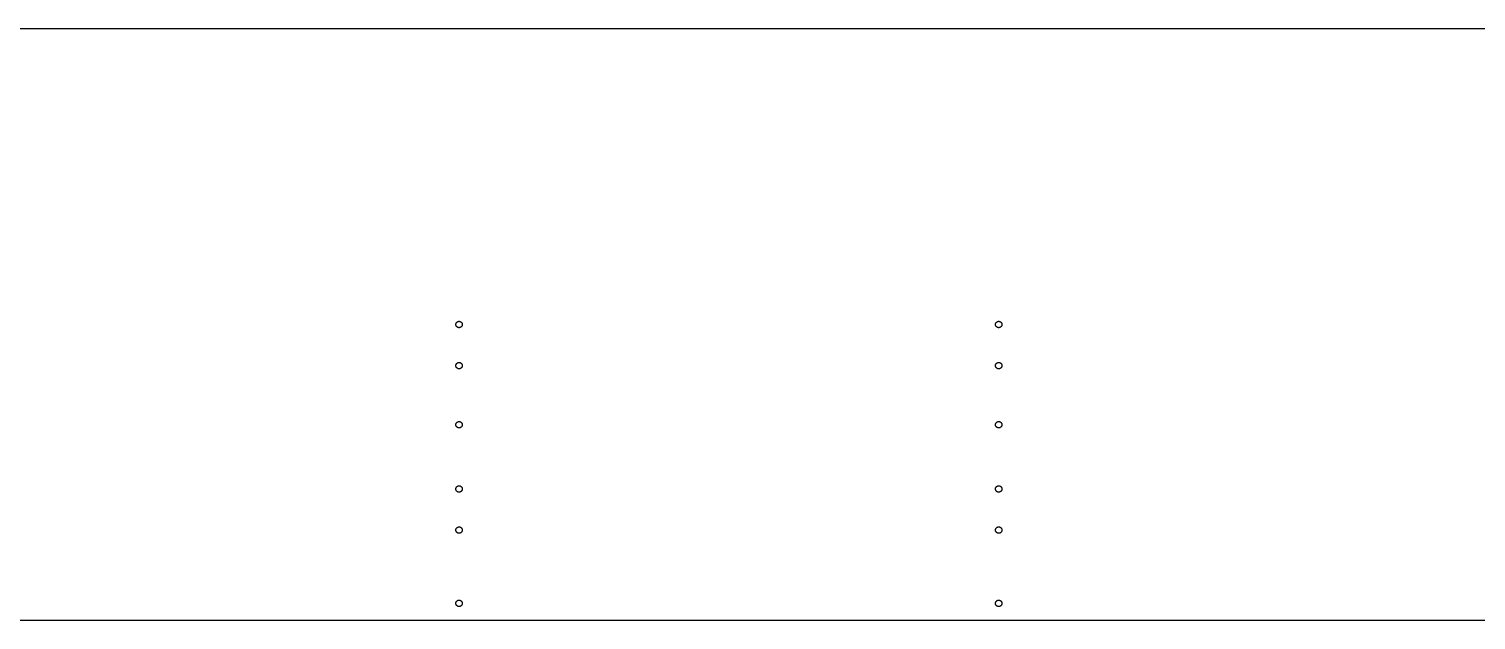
# Model space of a CAD drawing. Header units: metres. Extents: x 0 to 2300, y 0 to 230.
# Drawn here: x 563 to 1126, y 0 to 230 of the extents above; entities that cross this region are included whole.
import ezdxf

# ---------------------------------------------------------------- set-up
doc = ezdxf.new("R2010")
doc.units = ezdxf.units.M

msp = doc.modelspace()

# ---------------------------------------------------------------- linework, layer by layer
for p, q in [((2300, 230), (0, 230)), ((729.25, 115), (729.252, 115.078)), ((729.252, 114.922), (729.25, 115)), ((729.252, 115.078), (729.26, 115.157)), ((729.26, 114.843), (729.252, 114.922)), ((729.26, 115.157), (729.272, 115.234)), ((729.272, 114.766), (729.26, 114.843)), ((729.272, 115.234), (729.289, 115.311)), ((729.289, 114.689), (729.272, 114.766)), ((729.289, 115.311), (729.311, 115.386)), ((729.311, 114.614), (729.289, 114.689)), ((729.311, 115.386), (729.338, 115.46)), ((729.338, 114.54), (729.311, 114.614)), ((729.338, 115.46), (729.369, 115.532)), ((729.369, 114.468), (729.338, 114.54)), ((729.369, 115.532), (729.405, 115.602)), ((729.405, 114.398), (729.369, 114.468)), ((729.405, 115.602), (729.445, 115.67)), ((729.445, 114.33), (729.405, 114.398)), ((729.445, 115.67), (729.489, 115.735)), ((729.489, 114.265), (729.445, 114.33)), ((729.489, 115.735), (729.537, 115.797)), ((729.537, 114.203), (729.489, 114.265)), ((729.537, 115.797), (729.589, 115.856)), ((729.589, 114.144), (729.537, 114.203)), ((729.589, 115.856), (729.644, 115.911)), ((729.644, 114.089), (729.589, 114.144)), ((729.644, 115.911), (729.703, 115.963)), ((729.703, 114.037), (729.644, 114.089)), ((729.703, 115.963), (729.765, 116.011)), ((729.765, 113.989), (729.703, 114.037)), ((729.765, 116.011), (729.83, 116.055)), ((729.83, 113.945), (729.765, 113.989)), ((729.83, 116.055), (729.898, 116.095)), ((729.898, 113.905), (729.83, 113.945)), ((729.898, 116.095), (729.968, 116.131)), ((729.968, 113.869), (729.898, 113.905)), ((729.968, 116.131), (730.04, 116.162)), ((730.04, 113.838), (729.968, 113.869)), ((730.04, 116.162), (730.114, 116.189)), ((730.114, 113.811), (730.04, 113.838)), ((730.114, 116.189), (730.189, 116.211)), ((730.189, 113.789), (730.114, 113.811)), ((730.189, 116.211), (730.266, 116.228)), ((730.266, 113.772), (730.189, 113.789)), ((730.266, 116.228), (730.343, 116.24)), ((730.343, 113.76), (730.266, 113.772)), ((730.343, 116.24), (730.422, 116.248)), ((730.422, 113.752), (730.343, 113.76)), ((730.422, 116.248), (730.5, 116.25)), ((730.5, 113.75), (730.422, 113.752)), ((730.5, 116.25), (730.578, 116.248)), ((730.578, 113.752), (730.5, 113.75)), ((730.578, 116.248), (730.657, 116.24)), ((730.657, 113.76), (730.578, 113.752)), ((730.657, 116.24), (730.734, 116.228)), ((730.734, 113.772), (730.657, 113.76)), ((730.734, 116.228), (730.811, 116.211)), ((730.811, 113.789), (730.734, 113.772)), ((730.811, 116.211), (730.886, 116.189)), ((730.886, 113.811), (730.811, 113.789)), ((730.886, 116.189), (730.96, 116.162)), ((730.96, 113.838), (730.886, 113.811)), ((730.96, 116.162), (731.032, 116.131)), ((731.032, 113.869), (730.96, 113.838)), ((731.032, 116.131), (731.102, 116.095)), ((731.102, 113.905), (731.032, 113.869)), ((731.102, 116.095), (731.17, 116.055)), ((731.17, 113.945), (731.102, 113.905)), ((731.17, 116.055), (731.235, 116.011)), ((731.235, 113.989), (731.17, 113.945)), ((731.235, 116.011), (731.297, 115.963)), ((731.297, 114.037), (731.235, 113.989)), ((731.297, 115.963), (731.356, 115.911)), ((731.356, 114.089), (731.297, 114.037)), ((731.356, 115.911), (731.411, 115.856)), ((731.411, 114.144), (731.356, 114.089)), ((731.411, 115.856), (731.463, 115.797)), ((731.463, 114.203), (731.411, 114.144)), ((731.463, 115.797), (731.511, 115.735)), ((731.511, 114.265), (731.463, 114.203)), ((731.511, 115.735), (731.555, 115.67)), ((731.555, 114.33), (731.511, 114.265)), ((731.555, 115.67), (731.595, 115.602)), ((731.595, 114.398), (731.555, 114.33)), ((731.595, 115.602), (731.631, 115.532)), ((731.631, 114.468), (731.595, 114.398)), ((731.631, 115.532), (731.662, 115.46)), ((731.662, 114.54), (731.631, 114.468)), ((731.662, 115.46), (731.689, 115.386)), ((731.689, 114.614), (731.662, 114.54)), ((731.689, 115.386), (731.711, 115.311)), ((731.711, 114.689), (731.689, 114.614)), ((731.711, 115.311), (731.728, 115.234)), ((731.728, 114.766), (731.711, 114.689)), ((731.728, 115.234), (731.74, 115.157)), ((731.74, 114.843), (731.728, 114.766)), ((731.74, 115.157), (731.748, 115.078)), ((731.748, 114.922), (731.74, 114.843)), ((731.748, 115.078), (731.75, 115)), ((731.75, 115), (731.748, 114.922)), ((939.25, 115), (939.252, 115.078)), ((939.252, 114.922), (939.25, 115)), ((939.252, 115.078), (939.26, 115.157)), ((939.26, 114.843), (939.252, 114.922)), ((939.26, 115.157), (939.272, 115.234)), ((939.272, 114.766), (939.26, 114.843)), ((939.272, 115.234), (939.289, 115.311)), ((939.289, 114.689), (939.272, 114.766)), ((939.289, 115.311), (939.311, 115.386)), ((939.311, 114.614), (939.289, 114.689)), ((939.311, 115.386), (939.338, 115.46)), ((939.338, 114.54), (939.311, 114.614)), ((939.338, 115.46), (939.369, 115.532)), ((939.369, 114.468), (939.338, 114.54)), ((939.369, 115.532), (939.405, 115.602)), ((939.405, 114.398), (939.369, 114.468)), ((939.405, 115.602), (939.445, 115.67)), ((939.445, 114.33), (939.405, 114.398)), ((939.445, 115.67), (939.489, 115.735)), ((939.489, 114.265), (939.445, 114.33)), ((939.489, 115.735), (939.537, 115.797)), ((939.537, 114.203), (939.489, 114.265)), ((939.537, 115.797), (939.589, 115.856)), ((939.589, 114.144), (939.537, 114.203)), ((939.589, 115.856), (939.644, 115.911)), ((939.644, 114.089), (939.589, 114.144)), ((939.644, 115.911), (939.703, 115.963)), ((939.703, 114.037), (939.644, 114.089)), ((939.703, 115.963), (939.765, 116.011)), ((939.765, 113.989), (939.703, 114.037)), ((939.765, 116.011), (939.83, 116.055)), ((939.83, 113.945), (939.765, 113.989)), ((939.83, 116.055), (939.898, 116.095)), ((939.898, 113.905), (939.83, 113.945)), ((939.898, 116.095), (939.968, 116.131)), ((939.968, 113.869), (939.898, 113.905)), ((939.968, 116.131), (940.04, 116.162)), ((940.04, 113.838), (939.968, 113.869)), ((940.04, 116.162), (940.114, 116.189)), ((940.114, 113.811), (940.04, 113.838)), ((940.114, 116.189), (940.189, 116.211)), ((940.189, 113.789), (940.114, 113.811)), ((940.189, 116.211), (940.266, 116.228)), ((940.266, 113.772), (940.189, 113.789)), ((940.266, 116.228), (940.343, 116.24)), ((940.343, 113.76), (940.266, 113.772)), ((940.343, 116.24), (940.422, 116.248)), ((940.422, 113.752), (940.343, 113.76)), ((940.422, 116.248), (940.5, 116.25)), ((940.5, 113.75), (940.422, 113.752)), ((940.5, 116.25), (940.578, 116.248)), ((940.578, 113.752), (940.5, 113.75)), ((940.578, 116.248), (940.657, 116.24)), ((940.657, 113.76), (940.578, 113.752)), ((940.657, 116.24), (940.734, 116.228)), ((940.734, 113.772), (940.657, 113.76)), ((940.734, 116.228), (940.811, 116.211)), ((940.811, 113.789), (940.734, 113.772)), ((940.811, 116.211), (940.886, 116.189)), ((940.886, 113.811), (940.811, 113.789)), ((940.886, 116.189), (940.96, 116.162)), ((940.96, 113.838), (940.886, 113.811)), ((940.96, 116.162), (941.032, 116.131)), ((941.032, 113.869), (940.96, 113.838)), ((941.032, 116.131), (941.102, 116.095)), ((941.102, 113.905), (941.032, 113.869)), ((941.102, 116.095), (941.17, 116.055)), ((941.17, 113.945), (941.102, 113.905)), ((941.17, 116.055), (941.235, 116.011)), ((941.235, 113.989), (941.17, 113.945)), ((941.235, 116.011), (941.297, 115.963)), ((941.297, 114.037), (941.235, 113.989)), ((941.297, 115.963), (941.356, 115.911)), ((941.356, 114.089), (941.297, 114.037)), ((941.356, 115.911), (941.411, 115.856)), ((941.411, 114.144), (941.356, 114.089)), ((941.411, 115.856), (941.463, 115.797)), ((941.463, 114.203), (941.411, 114.144)), ((941.463, 115.797), (941.511, 115.735)), ((941.511, 114.265), (941.463, 114.203)), ((941.511, 115.735), (941.555, 115.67)), ((941.555, 114.33), (941.511, 114.265)), ((941.555, 115.67), (941.595, 115.602)), ((941.595, 114.398), (941.555, 114.33)), ((941.595, 115.602), (941.631, 115.532)), ((941.631, 114.468), (941.595, 114.398)), ((941.631, 115.532), (941.662, 115.46)), ((941.662, 114.54), (941.631, 114.468)), ((941.662, 115.46), (941.689, 115.386)), ((941.689, 114.614), (941.662, 114.54)), ((941.689, 115.386), (941.711, 115.311)), ((941.711, 114.689), (941.689, 114.614)), ((941.711, 115.311), (941.728, 115.234)), ((941.728, 114.766), (941.711, 114.689)), ((941.728, 115.234), (941.74, 115.157)), ((941.74, 114.843), (941.728, 114.766)), ((941.74, 115.157), (941.748, 115.078)), ((941.748, 114.922), (941.74, 114.843)), ((941.748, 115.078), (941.75, 115)), ((941.75, 115), (941.748, 114.922)), ((729.25, 99), (729.252, 99.0785)), ((729.252, 98.9215), (729.25, 99)), ((729.252, 99.0785), (729.26, 99.1567)), ((729.26, 98.8433), (729.252, 98.9215)), ((729.26, 99.1567), (729.272, 99.2342)), ((729.272, 98.7658), (729.26, 98.8433)), ((729.272, 99.2342), (729.289, 99.3109)), ((729.289, 98.6891), (729.272, 98.7658)), ((729.289, 99.3109), (729.311, 99.3863)), ((729.311, 98.6137), (729.289, 98.6891)), ((729.311, 99.3863), (729.338, 99.4602)), ((729.338, 98.5398), (729.311, 98.6137)), ((729.338, 99.4602), (729.369, 99.5322)), ((729.369, 98.4678), (729.338, 98.5398)), ((729.369, 99.5322), (729.405, 99.6022)), ((729.405, 98.3978), (729.369, 98.4678)), ((729.405, 99.6022), (729.445, 99.6698)), ((729.445, 98.3302), (729.405, 98.3978)), ((729.445, 99.6698), (729.489, 99.7347)), ((729.489, 98.2653), (729.445, 98.3302)), ((729.489, 99.7347), (729.537, 99.7968)), ((729.537, 98.2032), (729.489, 98.2653)), ((729.537, 99.7968), (729.589, 99.8557)), ((729.589, 98.1443), (729.537, 98.2032)), ((729.589, 99.8557), (729.644, 99.9112)), ((729.644, 98.0888), (729.589, 98.1443)), ((729.644, 99.9112), (729.703, 99.9631)), ((729.703, 98.0369), (729.644, 98.0888)), ((729.703, 99.9631), (729.765, 100.011)), ((729.765, 97.9887), (729.703, 98.0369)), ((729.765, 100.011), (729.83, 100.055)), ((729.83, 97.9446), (729.765, 97.9887)), ((729.83, 100.055), (729.898, 100.095)), ((729.898, 97.9046), (729.83, 97.9446)), ((729.898, 100.095), (729.968, 100.131)), ((729.968, 97.869), (729.898, 97.9046)), ((729.968, 100.131), (730.04, 100.162)), ((730.04, 97.8378), (729.968, 97.869)), ((730.04, 100.162), (730.114, 100.189)), ((730.114, 97.8112), (730.04, 97.8378)), ((730.114, 100.189), (730.189, 100.211)), ((730.189, 97.7893), (730.114, 97.8112)), ((730.189, 100.211), (730.266, 100.228)), ((730.266, 97.7721), (730.189, 97.7893)), ((730.266, 100.228), (730.343, 100.24)), ((730.343, 97.7599), (730.266, 97.7721)), ((730.343, 100.24), (730.422, 100.248)), ((730.422, 97.7525), (730.343, 97.7599)), ((730.422, 100.248), (730.5, 100.25)), ((730.5, 97.75), (730.422, 97.7525)), ((730.5, 100.25), (730.578, 100.248)), ((730.578, 97.7525), (730.5, 97.75)), ((730.578, 100.248), (730.657, 100.24)), ((730.657, 97.7599), (730.578, 97.7525)), ((730.657, 100.24), (730.734, 100.228)), ((730.734, 97.7721), (730.657, 97.7599)), ((730.734, 100.228), (730.811, 100.211)), ((730.811, 97.7893), (730.734, 97.7721)), ((730.811, 100.211), (730.886, 100.189)), ((730.886, 97.8112), (730.811, 97.7893)), ((730.886, 100.189), (730.96, 100.162)), ((730.96, 97.8378), (730.886, 97.8112)), ((730.96, 100.162), (731.032, 100.131)), ((731.032, 97.869), (730.96, 97.8378)), ((731.032, 100.131), (731.102, 100.095)), ((731.102, 97.9046), (731.032, 97.869)), ((731.102, 100.095), (731.17, 100.055)), ((731.17, 97.9446), (731.102, 97.9046)), ((731.17, 100.055), (731.235, 100.011)), ((731.235, 97.9887), (731.17, 97.9446)), ((731.235, 100.011), (731.297, 99.9631)), ((731.297, 98.0369), (731.235, 97.9887)), ((731.297, 99.9631), (731.356, 99.9112)), ((731.356, 98.0888), (731.297, 98.0369)), ((731.356, 99.9112), (731.411, 99.8557)), ((731.411, 98.1443), (731.356, 98.0888)), ((731.411, 99.8557), (731.463, 99.7968)), ((731.463, 98.2032), (731.411, 98.1443)), ((731.463, 99.7968), (731.511, 99.7347)), ((731.511, 98.2653), (731.463, 98.2032)), ((731.511, 99.7347), (731.555, 99.6698)), ((731.555, 98.3302), (731.511, 98.2653)), ((731.555, 99.6698), (731.595, 99.6022)), ((731.595, 98.3978), (731.555, 98.3302)), ((731.595, 99.6022), (731.631, 99.5322)), ((731.631, 98.4678), (731.595, 98.3978)), ((731.631, 99.5322), (731.662, 99.4602)), ((731.662, 98.5398), (731.631, 98.4678)), ((731.662, 99.4602), (731.689, 99.3863)), ((731.689, 98.6137), (731.662, 98.5398)), ((731.689, 99.3863), (731.711, 99.3109)), ((731.711, 98.6891), (731.689, 98.6137)), ((731.711, 99.3109), (731.728, 99.2342)), ((731.728, 98.7658), (731.711, 98.6891)), ((731.728, 99.2342), (731.74, 99.1567)), ((731.74, 98.8433), (731.728, 98.7658)), ((731.74, 99.1567), (731.748, 99.0785)), ((731.748, 98.9215), (731.74, 98.8433)), ((731.748, 99.0785), (731.75, 99)), ((731.75, 99), (731.748, 98.9215)), ((939.25, 99), (939.252, 99.0785)), ((939.252, 98.9215), (939.25, 99)), ((939.252, 99.0785), (939.26, 99.1567)), ((939.26, 98.8433), (939.252, 98.9215)), ((939.26, 99.1567), (939.272, 99.2342)), ((939.272, 98.7658), (939.26, 98.8433)), ((939.272, 99.2342), (939.289, 99.3109)), ((939.289, 98.6891), (939.272, 98.7658)), ((939.289, 99.3109), (939.311, 99.3863)), ((939.311, 98.6137), (939.289, 98.6891)), ((939.311, 99.3863), (939.338, 99.4602)), ((939.338, 98.5398), (939.311, 98.6137)), ((939.338, 99.4602), (939.369, 99.5322)), ((939.369, 98.4678), (939.338, 98.5398)), ((939.369, 99.5322), (939.405, 99.6022)), ((939.405, 98.3978), (939.369, 98.4678)), ((939.405, 99.6022), (939.445, 99.6698)), ((939.445, 98.3302), (939.405, 98.3978)), ((939.445, 99.6698), (939.489, 99.7347)), ((939.489, 98.2653), (939.445, 98.3302)), ((939.489, 99.7347), (939.537, 99.7968)), ((939.537, 98.2032), (939.489, 98.2653)), ((939.537, 99.7968), (939.589, 99.8557)), ((939.589, 98.1443), (939.537, 98.2032)), ((939.589, 99.8557), (939.644, 99.9112)), ((939.644, 98.0888), (939.589, 98.1443)), ((939.644, 99.9112), (939.703, 99.9631)), ((939.703, 98.0369), (939.644, 98.0888)), ((939.703, 99.9631), (939.765, 100.011)), ((939.765, 97.9887), (939.703, 98.0369)), ((939.765, 100.011), (939.83, 100.055)), ((939.83, 97.9446), (939.765, 97.9887)), ((939.83, 100.055), (939.898, 100.095)), ((939.898, 97.9046), (939.83, 97.9446)), ((939.898, 100.095), (939.968, 100.131)), ((939.968, 97.869), (939.898, 97.9046)), ((939.968, 100.131), (940.04, 100.162)), ((940.04, 97.8378), (939.968, 97.869)), ((940.04, 100.162), (940.114, 100.189)), ((940.114, 97.8112), (940.04, 97.8378)), ((940.114, 100.189), (940.189, 100.211)), ((940.189, 97.7893), (940.114, 97.8112)), ((940.189, 100.211), (940.266, 100.228)), ((940.266, 97.7721), (940.189, 97.7893)), ((940.266, 100.228), (940.343, 100.24)), ((940.343, 97.7599), (940.266, 97.7721)), ((940.343, 100.24), (940.422, 100.248)), ((940.422, 97.7525), (940.343, 97.7599)), ((940.422, 100.248), (940.5, 100.25)), ((940.5, 97.75), (940.422, 97.7525)), ((940.5, 100.25), (940.578, 100.248)), ((940.578, 97.7525), (940.5, 97.75)), ((940.578, 100.248), (940.657, 100.24)), ((940.657, 97.7599), (940.578, 97.7525)), ((940.657, 100.24), (940.734, 100.228)), ((940.734, 97.7721), (940.657, 97.7599)), ((940.734, 100.228), (940.811, 100.211)), ((940.811, 97.7893), (940.734, 97.7721)), ((940.811, 100.211), (940.886, 100.189)), ((940.886, 97.8112), (940.811, 97.7893)), ((940.886, 100.189), (940.96, 100.162)), ((940.96, 97.8378), (940.886, 97.8112)), ((940.96, 100.162), (941.032, 100.131)), ((941.032, 97.869), (940.96, 97.8378)), ((941.032, 100.131), (941.102, 100.095)), ((941.102, 97.9046), (941.032, 97.869)), ((941.102, 100.095), (941.17, 100.055)), ((941.17, 97.9446), (941.102, 97.9046)), ((941.17, 100.055), (941.235, 100.011)), ((941.235, 97.9887), (941.17, 97.9446)), ((941.235, 100.011), (941.297, 99.9631)), ((941.297, 98.0369), (941.235, 97.9887)), ((941.297, 99.9631), (941.356, 99.9112)), ((941.356, 98.0888), (941.297, 98.0369)), ((941.356, 99.9112), (941.411, 99.8557)), ((941.411, 98.1443), (941.356, 98.0888)), ((941.411, 99.8557), (941.463, 99.7968)), ((941.463, 98.2032), (941.411, 98.1443)), ((941.463, 99.7968), (941.511, 99.7347)), ((941.511, 98.2653), (941.463, 98.2032)), ((941.511, 99.7347), (941.555, 99.6698)), ((941.555, 98.3302), (941.511, 98.2653)), ((941.555, 99.6698), (941.595, 99.6022)), ((941.595, 98.3978), (941.555, 98.3302)), ((941.595, 99.6022), (941.631, 99.5322)), ((941.631, 98.4678), (941.595, 98.3978)), ((941.631, 99.5322), (941.662, 99.4602)), ((941.662, 98.5398), (941.631, 98.4678)), ((941.662, 99.4602), (941.689, 99.3863)), ((941.689, 98.6137), (941.662, 98.5398)), ((941.689, 99.3863), (941.711, 99.3109)), ((941.711, 98.6891), (941.689, 98.6137)), ((941.711, 99.3109), (941.728, 99.2342)), ((941.728, 98.7658), (941.711, 98.6891)), ((941.728, 99.2342), (941.74, 99.1567)), ((941.74, 98.8433), (941.728, 98.7658)), ((941.74, 99.1567), (941.748, 99.0785)), ((941.748, 98.9215), (941.74, 98.8433)), ((941.748, 99.0785), (941.75, 99)), ((941.75, 99), (941.748, 98.9215)), ((729.25, 76), (729.252, 76.0785)), ((729.252, 75.9215), (729.25, 76)), ((729.252, 76.0785), (729.26, 76.1567)), ((729.26, 75.8433), (729.252, 75.9215)), ((729.26, 76.1567), (729.272, 76.2342)), ((729.272, 75.7658), (729.26, 75.8433)), ((729.272, 76.2342), (729.289, 76.3109)), ((729.289, 75.6891), (729.272, 75.7658)), ((729.289, 76.3109), (729.311, 76.3863)), ((729.311, 75.6137), (729.289, 75.6891)), ((729.311, 76.3863), (729.338, 76.4602)), ((729.338, 75.5398), (729.311, 75.6137)), ((729.338, 76.4602), (729.369, 76.5322)), ((729.369, 75.4678), (729.338, 75.5398)), ((729.369, 76.5322), (729.405, 76.6022)), ((729.405, 75.3978), (729.369, 75.4678)), ((729.405, 76.6022), (729.445, 76.6698)), ((729.445, 75.3302), (729.405, 75.3978)), ((729.445, 76.6698), (729.489, 76.7347)), ((729.489, 75.2653), (729.445, 75.3302)), ((729.489, 76.7347), (729.537, 76.7968)), ((729.537, 75.2032), (729.489, 75.2653)), ((729.537, 76.7968), (729.589, 76.8557)), ((729.589, 75.1443), (729.537, 75.2032)), ((729.589, 76.8557), (729.644, 76.9112)), ((729.644, 75.0888), (729.589, 75.1443)), ((729.644, 76.9112), (729.703, 76.9631)), ((729.703, 75.0369), (729.644, 75.0888)), ((729.703, 76.9631), (729.765, 77.0113)), ((729.765, 74.9887), (729.703, 75.0369)), ((729.765, 77.0113), (729.83, 77.0554)), ((729.83, 74.9446), (729.765, 74.9887)), ((729.83, 77.0554), (729.898, 77.0954)), ((729.898, 74.9046), (729.83, 74.9446)), ((729.898, 77.0954), (729.968, 77.131)), ((729.968, 74.869), (729.898, 74.9046)), ((729.968, 77.131), (730.04, 77.1622)), ((730.04, 74.8378), (729.968, 74.869)), ((730.04, 77.1622), (730.114, 77.1888)), ((730.114, 74.8112), (730.04, 74.8378)), ((730.114, 77.1888), (730.189, 77.2107)), ((730.189, 74.7893), (730.114, 74.8112)), ((730.189, 77.2107), (730.266, 77.2279)), ((730.266, 74.7721), (730.189, 74.7893)), ((730.266, 77.2279), (730.343, 77.2401)), ((730.343, 74.7599), (730.266, 74.7721)), ((730.343, 77.2401), (730.422, 77.2475)), ((730.422, 74.7525), (730.343, 74.7599)), ((730.422, 77.2475), (730.5, 77.25)), ((730.5, 74.75), (730.422, 74.7525)), ((730.5, 77.25), (730.578, 77.2475)), ((730.578, 74.7525), (730.5, 74.75)), ((730.578, 77.2475), (730.657, 77.2401)), ((730.657, 74.7599), (730.578, 74.7525)), ((730.657, 77.2401), (730.734, 77.2279)), ((730.734, 74.7721), (730.657, 74.7599)), ((730.734, 77.2279), (730.811, 77.2107)), ((730.811, 74.7893), (730.734, 74.7721)), ((730.811, 77.2107), (730.886, 77.1888)), ((730.886, 74.8112), (730.811, 74.7893)), ((730.886, 77.1888), (730.96, 77.1622)), ((730.96, 74.8378), (730.886, 74.8112)), ((730.96, 77.1622), (731.032, 77.131)), ((731.032, 74.869), (730.96, 74.8378)), ((731.032, 77.131), (731.102, 77.0954)), ((731.102, 74.9046), (731.032, 74.869)), ((731.102, 77.0954), (731.17, 77.0554)), ((731.17, 74.9446), (731.102, 74.9046)), ((731.17, 77.0554), (731.235, 77.0113)), ((731.235, 74.9887), (731.17, 74.9446)), ((731.235, 77.0113), (731.297, 76.9631)), ((731.297, 75.0369), (731.235, 74.9887)), ((731.297, 76.9631), (731.356, 76.9112)), ((731.356, 75.0888), (731.297, 75.0369)), ((731.356, 76.9112), (731.411, 76.8557)), ((731.411, 75.1443), (731.356, 75.0888)), ((731.411, 76.8557), (731.463, 76.7968)), ((731.463, 75.2032), (731.411, 75.1443)), ((731.463, 76.7968), (731.511, 76.7347)), ((731.511, 75.2653), (731.463, 75.2032)), ((731.511, 76.7347), (731.555, 76.6698)), ((731.555, 75.3302), (731.511, 75.2653)), ((731.555, 76.6698), (731.595, 76.6022)), ((731.595, 75.3978), (731.555, 75.3302)), ((731.595, 76.6022), (731.631, 76.5322)), ((731.631, 75.4678), (731.595, 75.3978)), ((731.631, 76.5322), (731.662, 76.4602)), ((731.662, 75.5398), (731.631, 75.4678)), ((731.662, 76.4602), (731.689, 76.3863)), ((731.689, 75.6137), (731.662, 75.5398)), ((731.689, 76.3863), (731.711, 76.3109)), ((731.711, 75.6891), (731.689, 75.6137)), ((731.711, 76.3109), (731.728, 76.2342)), ((731.728, 75.7658), (731.711, 75.6891)), ((731.728, 76.2342), (731.74, 76.1567)), ((731.74, 75.8433), (731.728, 75.7658)), ((731.74, 76.1567), (731.748, 76.0785)), ((731.748, 75.9215), (731.74, 75.8433)), ((731.748, 76.0785), (731.75, 76)), ((731.75, 76), (731.748, 75.9215)), ((939.25, 76), (939.252, 76.0785)), ((939.252, 75.9215), (939.25, 76)), ((939.252, 76.0785), (939.26, 76.1567)), ((939.26, 75.8433), (939.252, 75.9215)), ((939.26, 76.1567), (939.272, 76.2342)), ((939.272, 75.7658), (939.26, 75.8433)), ((939.272, 76.2342), (939.289, 76.3109)), ((939.289, 75.6891), (939.272, 75.7658)), ((939.289, 76.3109), (939.311, 76.3863)), ((939.311, 75.6137), (939.289, 75.6891)), ((939.311, 76.3863), (939.338, 76.4602)), ((939.338, 75.5398), (939.311, 75.6137)), ((939.338, 76.4602), (939.369, 76.5322)), ((939.369, 75.4678), (939.338, 75.5398)), ((939.369, 76.5322), (939.405, 76.6022)), ((939.405, 75.3978), (939.369, 75.4678)), ((939.405, 76.6022), (939.445, 76.6698)), ((939.445, 75.3302), (939.405, 75.3978)), ((939.445, 76.6698), (939.489, 76.7347)), ((939.489, 75.2653), (939.445, 75.3302)), ((939.489, 76.7347), (939.537, 76.7968)), ((939.537, 75.2032), (939.489, 75.2653)), ((939.537, 76.7968), (939.589, 76.8557)), ((939.589, 75.1443), (939.537, 75.2032)), ((939.589, 76.8557), (939.644, 76.9112)), ((939.644, 75.0888), (939.589, 75.1443)), ((939.644, 76.9112), (939.703, 76.9631)), ((939.703, 75.0369), (939.644, 75.0888)), ((939.703, 76.9631), (939.765, 77.0113)), ((939.765, 74.9887), (939.703, 75.0369)), ((939.765, 77.0113), (939.83, 77.0554)), ((939.83, 74.9446), (939.765, 74.9887)), ((939.83, 77.0554), (939.898, 77.0954)), ((939.898, 74.9046), (939.83, 74.9446)), ((939.898, 77.0954), (939.968, 77.131)), ((939.968, 74.869), (939.898, 74.9046)), ((939.968, 77.131), (940.04, 77.1622)), ((940.04, 74.8378), (939.968, 74.869)), ((940.04, 77.1622), (940.114, 77.1888)), ((940.114, 74.8112), (940.04, 74.8378)), ((940.114, 77.1888), (940.189, 77.2107)), ((940.189, 74.7893), (940.114, 74.8112)), ((940.189, 77.2107), (940.266, 77.2279)), ((940.266, 74.7721), (940.189, 74.7893)), ((940.266, 77.2279), (940.343, 77.2401)), ((940.343, 74.7599), (940.266, 74.7721)), ((940.343, 77.2401), (940.422, 77.2475)), ((940.422, 74.7525), (940.343, 74.7599)), ((940.422, 77.2475), (940.5, 77.25)), ((940.5, 74.75), (940.422, 74.7525)), ((940.5, 77.25), (940.578, 77.2475)), ((940.578, 74.7525), (940.5, 74.75)), ((940.578, 77.2475), (940.657, 77.2401)), ((940.657, 74.7599), (940.578, 74.7525)), ((940.657, 77.2401), (940.734, 77.2279)), ((940.734, 74.7721), (940.657, 74.7599)), ((940.734, 77.2279), (940.811, 77.2107)), ((940.811, 74.7893), (940.734, 74.7721)), ((940.811, 77.2107), (940.886, 77.1888)), ((940.886, 74.8112), (940.811, 74.7893)), ((940.886, 77.1888), (940.96, 77.1622)), ((940.96, 74.8378), (940.886, 74.8112)), ((940.96, 77.1622), (941.032, 77.131)), ((941.032, 74.869), (940.96, 74.8378)), ((941.032, 77.131), (941.102, 77.0954)), ((941.102, 74.9046), (941.032, 74.869)), ((941.102, 77.0954), (941.17, 77.0554)), ((941.17, 74.9446), (941.102, 74.9046)), ((941.17, 77.0554), (941.235, 77.0113)), ((941.235, 74.9887), (941.17, 74.9446)), ((941.235, 77.0113), (941.297, 76.9631)), ((941.297, 75.0369), (941.235, 74.9887)), ((941.297, 76.9631), (941.356, 76.9112)), ((941.356, 75.0888), (941.297, 75.0369)), ((941.356, 76.9112), (941.411, 76.8557)), ((941.411, 75.1443), (941.356, 75.0888)), ((941.411, 76.8557), (941.463, 76.7968)), ((941.463, 75.2032), (941.411, 75.1443)), ((941.463, 76.7968), (941.511, 76.7347)), ((941.511, 75.2653), (941.463, 75.2032)), ((941.511, 76.7347), (941.555, 76.6698)), ((941.555, 75.3302), (941.511, 75.2653)), ((941.555, 76.6698), (941.595, 76.6022)), ((941.595, 75.3978), (941.555, 75.3302)), ((941.595, 76.6022), (941.631, 76.5322)), ((941.631, 75.4678), (941.595, 75.3978)), ((941.631, 76.5322), (941.662, 76.4602)), ((941.662, 75.5398), (941.631, 75.4678)), ((941.662, 76.4602), (941.689, 76.3863)), ((941.689, 75.6137), (941.662, 75.5398)), ((941.689, 76.3863), (941.711, 76.3109)), ((941.711, 75.6891), (941.689, 75.6137)), ((941.711, 76.3109), (941.728, 76.2342)), ((941.728, 75.7658), (941.711, 75.6891)), ((941.728, 76.2342), (941.74, 76.1567)), ((941.74, 75.8433), (941.728, 75.7658)), ((941.74, 76.1567), (941.748, 76.0785)), ((941.748, 75.9215), (941.74, 75.8433)), ((941.748, 76.0785), (941.75, 76)), ((941.75, 76), (941.748, 75.9215)), ((729.25, 51), (729.252, 51.0785)), ((729.252, 50.9215), (729.25, 51)), ((729.252, 51.0785), (729.26, 51.1567)), ((729.26, 50.8433), (729.252, 50.9215)), ((729.26, 51.1567), (729.272, 51.2342)), ((729.272, 50.7658), (729.26, 50.8433)), ((729.272, 51.2342), (729.289, 51.3109)), ((729.289, 50.6891), (729.272, 50.7658)), ((729.289, 51.3109), (729.311, 51.3863)), ((729.311, 50.6137), (729.289, 50.6891)), ((729.311, 51.3863), (729.338, 51.4602)), ((729.338, 51.4602), (729.369, 51.5322)), ((729.369, 51.5322), (729.405, 51.6022)), ((729.405, 51.6022), (729.445, 51.6698)), ((729.445, 51.6698), (729.489, 51.7347)), ((729.489, 51.7347), (729.537, 51.7968)), ((729.537, 51.7968), (729.589, 51.8557)), ((729.589, 51.8557), (729.644, 51.9112)), ((729.644, 51.9112), (729.703, 51.9631)), ((729.703, 51.9631), (729.765, 52.0113)), ((729.765, 52.0113), (729.83, 52.0554)), ((729.83, 52.0554), (729.898, 52.0954)), ((729.898, 52.0954), (729.968, 52.131)), ((729.968, 52.131), (730.04, 52.1622)), ((730.04, 52.1622), (730.114, 52.1888)), ((730.114, 52.1888), (730.189, 52.2107)), ((730.189, 52.2107), (730.266, 52.2279)), ((730.266, 52.2279), (730.343, 52.2401)), ((730.343, 52.2401), (730.422, 52.2475)), ((730.422, 52.2475), (730.5, 52.25)), ((730.5, 52.25), (730.578, 52.2475)), ((730.578, 52.2475), (730.657, 52.2401)), ((730.657, 52.2401), (730.734, 52.2279)), ((730.734, 52.2279), (730.811, 52.2107)), ((730.811, 52.2107), (730.886, 52.1888)), ((730.886, 52.1888), (730.96, 52.1622)), ((730.96, 52.1622), (731.032, 52.131)), ((731.032, 52.131), (731.102, 52.0954)), ((731.102, 52.0954), (731.17, 52.0554)), ((731.17, 52.0554), (731.235, 52.0113)), ((731.235, 52.0113), (731.297, 51.9631)), ((731.297, 51.9631), (731.356, 51.9112)), ((731.356, 51.9112), (731.411, 51.8557)), ((731.411, 51.8557), (731.463, 51.7968)), ((731.463, 51.7968), (731.511, 51.7347)), ((731.511, 51.7347), (731.555, 51.6698)), ((731.555, 51.6698), (731.595, 51.6022)), ((731.595, 51.6022), (731.631, 51.5322)), ((731.631, 51.5322), (731.662, 51.4602)), ((731.662, 51.4602), (731.689, 51.3863)), ((731.689, 51.3863), (731.711, 51.3109)), ((731.711, 50.6891), (731.689, 50.6137)), ((731.711, 51.3109), (731.728, 51.2342)), ((731.728, 50.7658), (731.711, 50.6891)), ((731.728, 51.2342), (731.74, 51.1567)), ((731.74, 50.8433), (731.728, 50.7658)), ((731.74, 51.1567), (731.748, 51.0785)), ((731.748, 50.9215), (731.74, 50.8433)), ((731.748, 51.0785), (731.75, 51)), ((731.75, 51), (731.748, 50.9215)), ((939.25, 51), (939.252, 51.0785)), ((939.252, 50.9215), (939.25, 51)), ((939.252, 51.0785), (939.26, 51.1567)), ((939.26, 50.8433), (939.252, 50.9215)), ((939.26, 51.1567), (939.272, 51.2342)), ((939.272, 50.7658), (939.26, 50.8433)), ((939.272, 51.2342), (939.289, 51.3109)), ((939.289, 50.6891), (939.272, 50.7658)), ((939.289, 51.3109), (939.311, 51.3863)), ((939.311, 50.6137), (939.289, 50.6891)), ((939.311, 51.3863), (939.338, 51.4602)), ((939.338, 51.4602), (939.369, 51.5322)), ((939.369, 51.5322), (939.405, 51.6022)), ((939.405, 51.6022), (939.445, 51.6698)), ((939.445, 51.6698), (939.489, 51.7347)), ((939.489, 51.7347), (939.537, 51.7968)), ((939.537, 51.7968), (939.589, 51.8557)), ((939.589, 51.8557), (939.644, 51.9112)), ((939.644, 51.9112), (939.703, 51.9631)), ((939.703, 51.9631), (939.765, 52.0113)), ((939.765, 52.0113), (939.83, 52.0554)), ((939.83, 52.0554), (939.898, 52.0954)), ((939.898, 52.0954), (939.968, 52.131)), ((939.968, 52.131), (940.04, 52.1622)), ((940.04, 52.1622), (940.114, 52.1888)), ((940.114, 52.1888), (940.189, 52.2107)), ((940.189, 52.2107), (940.266, 52.2279)), ((940.266, 52.2279), (940.343, 52.2401)), ((940.343, 52.2401), (940.422, 52.2475)), ((940.422, 52.2475), (940.5, 52.25)), ((940.5, 52.25), (940.578, 52.2475)), ((940.578, 52.2475), (940.657, 52.2401)), ((940.657, 52.2401), (940.734, 52.2279)), ((940.734, 52.2279), (940.811, 52.2107)), ((940.811, 52.2107), (940.886, 52.1888)), ((940.886, 52.1888), (940.96, 52.1622)), ((940.96, 52.1622), (941.032, 52.131)), ((941.032, 52.131), (941.102, 52.0954)), ((941.102, 52.0954), (941.17, 52.0554)), ((941.17, 52.0554), (941.235, 52.0113)), ((941.235, 52.0113), (941.297, 51.9631)), ((941.297, 51.9631), (941.356, 51.9112)), ((941.356, 51.9112), (941.411, 51.8557)), ((941.411, 51.8557), (941.463, 51.7968)), ((941.463, 51.7968), (941.511, 51.7347)), ((941.511, 51.7347), (941.555, 51.6698)), ((941.555, 51.6698), (941.595, 51.6022)), ((941.595, 51.6022), (941.631, 51.5322)), ((941.631, 51.5322), (941.662, 51.4602)), ((941.662, 51.4602), (941.689, 51.3863)), ((941.689, 51.3863), (941.711, 51.3109)), ((941.711, 50.6891), (941.689, 50.6137)), ((941.711, 51.3109), (941.728, 51.2342)), ((941.728, 50.7658), (941.711, 50.6891)), ((941.728, 51.2342), (941.74, 51.1567)), ((941.74, 50.8433), (941.728, 50.7658)), ((941.74, 51.1567), (941.748, 51.0785)), ((941.748, 50.9215), (941.74, 50.8433)), ((941.748, 51.0785), (941.75, 51)), ((941.75, 51), (941.748, 50.9215)), ((729.338, 50.5398), (729.311, 50.6137)), ((729.369, 50.4678), (729.338, 50.5398)), ((729.405, 50.3978), (729.369, 50.4678)), ((729.445, 50.3302), (729.405, 50.3978)), ((729.489, 50.2653), (729.445, 50.3302)), ((729.537, 50.2032), (729.489, 50.2653)), ((729.589, 50.1443), (729.537, 50.2032)), ((729.644, 50.0888), (729.589, 50.1443)), ((729.703, 50.0369), (729.644, 50.0888)), ((729.765, 49.9887), (729.703, 50.0369)), ((729.83, 49.9446), (729.765, 49.9887)), ((729.898, 49.9046), (729.83, 49.9446)), ((729.968, 49.869), (729.898, 49.9046)), ((730.04, 49.8378), (729.968, 49.869)), ((730.114, 49.8112), (730.04, 49.8378)), ((730.189, 49.7893), (730.114, 49.8112)), ((730.266, 49.7721), (730.189, 49.7893)), ((730.343, 49.7599), (730.266, 49.7721)), ((730.422, 49.7525), (730.343, 49.7599)), ((730.5, 49.75), (730.422, 49.7525)), ((730.578, 49.7525), (730.5, 49.75)), ((730.657, 49.7599), (730.578, 49.7525)), ((730.734, 49.7721), (730.657, 49.7599)), ((730.811, 49.7893), (730.734, 49.7721)), ((730.886, 49.8112), (730.811, 49.7893)), ((730.96, 49.8378), (730.886, 49.8112)), ((731.032, 49.869), (730.96, 49.8378)), ((731.102, 49.9046), (731.032, 49.869)), ((731.17, 49.9446), (731.102, 49.9046)), ((731.235, 49.9887), (731.17, 49.9446)), ((731.297, 50.0369), (731.235, 49.9887)), ((731.356, 50.0888), (731.297, 50.0369)), ((731.411, 50.1443), (731.356, 50.0888)), ((731.463, 50.2032), (731.411, 50.1443)), ((731.511, 50.2653), (731.463, 50.2032)), ((731.555, 50.3302), (731.511, 50.2653)), ((731.595, 50.3978), (731.555, 50.3302)), ((731.631, 50.4678), (731.595, 50.3978)), ((731.662, 50.5398), (731.631, 50.4678)), ((731.689, 50.6137), (731.662, 50.5398)), ((939.338, 50.5398), (939.311, 50.6137)), ((939.369, 50.4678), (939.338, 50.5398)), ((939.405, 50.3978), (939.369, 50.4678)), ((939.445, 50.3302), (939.405, 50.3978)), ((939.489, 50.2653), (939.445, 50.3302)), ((939.537, 50.2032), (939.489, 50.2653)), ((939.589, 50.1443), (939.537, 50.2032)), ((939.644, 50.0888), (939.589, 50.1443)), ((939.703, 50.0369), (939.644, 50.0888)), ((939.765, 49.9887), (939.703, 50.0369)), ((939.83, 49.9446), (939.765, 49.9887)), ((939.898, 49.9046), (939.83, 49.9446)), ((939.968, 49.869), (939.898, 49.9046)), ((940.04, 49.8378), (939.968, 49.869)), ((940.114, 49.8112), (940.04, 49.8378)), ((940.189, 49.7893), (940.114, 49.8112)), ((940.266, 49.7721), (940.189, 49.7893)), ((940.343, 49.7599), (940.266, 49.7721)), ((940.422, 49.7525), (940.343, 49.7599)), ((940.5, 49.75), (940.422, 49.7525)), ((940.578, 49.7525), (940.5, 49.75)), ((940.657, 49.7599), (940.578, 49.7525)), ((940.734, 49.7721), (940.657, 49.7599)), ((940.811, 49.7893), (940.734, 49.7721)), ((940.886, 49.8112), (940.811, 49.7893)), ((940.96, 49.8378), (940.886, 49.8112)), ((941.032, 49.869), (940.96, 49.8378)), ((941.102, 49.9046), (941.032, 49.869)), ((941.17, 49.9446), (941.102, 49.9046)), ((941.235, 49.9887), (941.17, 49.9446)), ((941.297, 50.0369), (941.235, 49.9887)), ((941.356, 50.0888), (941.297, 50.0369)), ((941.411, 50.1443), (941.356, 50.0888)), ((941.463, 50.2032), (941.411, 50.1443)), ((941.511, 50.2653), (941.463, 50.2032)), ((941.555, 50.3302), (941.511, 50.2653)), ((941.595, 50.3978), (941.555, 50.3302)), ((941.631, 50.4678), (941.595, 50.3978)), ((941.662, 50.5398), (941.631, 50.4678)), ((941.689, 50.6137), (941.662, 50.5398)), ((729.25, 35), (729.252, 35.0785)), ((729.252, 34.9215), (729.25, 35)), ((729.252, 35.0785), (729.26, 35.1567)), ((729.26, 34.8433), (729.252, 34.9215)), ((729.26, 35.1567), (729.272, 35.2342)), ((729.272, 34.7658), (729.26, 34.8433)), ((729.272, 35.2342), (729.289, 35.3109)), ((729.289, 34.6891), (729.272, 34.7658)), ((729.289, 35.3109), (729.311, 35.3863)), ((729.311, 34.6137), (729.289, 34.6891)), ((729.311, 35.3863), (729.338, 35.4602)), ((729.338, 34.5398), (729.311, 34.6137)), ((729.338, 35.4602), (729.369, 35.5322)), ((729.369, 34.4678), (729.338, 34.5398)), ((729.369, 35.5322), (729.405, 35.6022)), ((729.405, 34.3978), (729.369, 34.4678)), ((729.405, 35.6022), (729.445, 35.6698)), ((729.445, 34.3302), (729.405, 34.3978)), ((729.445, 35.6698), (729.489, 35.7347)), ((729.489, 34.2653), (729.445, 34.3302)), ((729.489, 35.7347), (729.537, 35.7968)), ((729.537, 34.2032), (729.489, 34.2653)), ((729.537, 35.7968), (729.589, 35.8557)), ((729.589, 34.1443), (729.537, 34.2032)), ((729.589, 35.8557), (729.644, 35.9112)), ((729.644, 34.0888), (729.589, 34.1443)), ((729.644, 35.9112), (729.703, 35.9631)), ((729.703, 34.0369), (729.644, 34.0888)), ((729.703, 35.9631), (729.765, 36.0113)), ((729.765, 33.9887), (729.703, 34.0369)), ((729.765, 36.0113), (729.83, 36.0554)), ((729.83, 33.9446), (729.765, 33.9887)), ((729.83, 36.0554), (729.898, 36.0954)), ((729.898, 33.9046), (729.83, 33.9446)), ((729.898, 36.0954), (729.968, 36.131)), ((729.968, 33.869), (729.898, 33.9046)), ((729.968, 36.131), (730.04, 36.1622)), ((730.04, 33.8378), (729.968, 33.869)), ((730.04, 36.1622), (730.114, 36.1888)), ((730.114, 33.8112), (730.04, 33.8378)), ((730.114, 36.1888), (730.189, 36.2107)), ((730.189, 33.7893), (730.114, 33.8112)), ((730.189, 36.2107), (730.266, 36.2279)), ((730.266, 33.7721), (730.189, 33.7893)), ((730.266, 36.2279), (730.343, 36.2401)), ((730.343, 36.2401), (730.422, 36.2475)), ((730.422, 36.2475), (730.5, 36.25)), ((730.5, 36.25), (730.578, 36.2475)), ((730.578, 36.2475), (730.657, 36.2401)), ((730.657, 36.2401), (730.734, 36.2279)), ((730.734, 36.2279), (730.811, 36.2107)), ((730.811, 33.7893), (730.734, 33.7721)), ((730.811, 36.2107), (730.886, 36.1888)), ((730.886, 33.8112), (730.811, 33.7893)), ((730.886, 36.1888), (730.96, 36.1622)), ((730.96, 33.8378), (730.886, 33.8112)), ((730.96, 36.1622), (731.032, 36.131)), ((731.032, 33.869), (730.96, 33.8378)), ((731.032, 36.131), (731.102, 36.0954)), ((731.102, 33.9046), (731.032, 33.869)), ((731.102, 36.0954), (731.17, 36.0554)), ((731.17, 33.9446), (731.102, 33.9046)), ((731.17, 36.0554), (731.235, 36.0113)), ((731.235, 33.9887), (731.17, 33.9446)), ((731.235, 36.0113), (731.297, 35.9631)), ((731.297, 34.0369), (731.235, 33.9887)), ((731.297, 35.9631), (731.356, 35.9112)), ((731.356, 34.0888), (731.297, 34.0369)), ((731.356, 35.9112), (731.411, 35.8557)), ((731.411, 34.1443), (731.356, 34.0888)), ((731.411, 35.8557), (731.463, 35.7968)), ((731.463, 34.2032), (731.411, 34.1443)), ((731.463, 35.7968), (731.511, 35.7347)), ((731.511, 34.2653), (731.463, 34.2032)), ((731.511, 35.7347), (731.555, 35.6698)), ((731.555, 34.3302), (731.511, 34.2653)), ((731.555, 35.6698), (731.595, 35.6022)), ((731.595, 34.3978), (731.555, 34.3302)), ((731.595, 35.6022), (731.631, 35.5322)), ((731.631, 34.4678), (731.595, 34.3978)), ((731.631, 35.5322), (731.662, 35.4602)), ((731.662, 34.5398), (731.631, 34.4678)), ((731.662, 35.4602), (731.689, 35.3863)), ((731.689, 34.6137), (731.662, 34.5398)), ((731.689, 35.3863), (731.711, 35.3109)), ((731.711, 34.6891), (731.689, 34.6137)), ((731.711, 35.3109), (731.728, 35.2342)), ((731.728, 34.7658), (731.711, 34.6891)), ((731.728, 35.2342), (731.74, 35.1567)), ((731.74, 34.8433), (731.728, 34.7658)), ((731.74, 35.1567), (731.748, 35.0785)), ((731.748, 34.9215), (731.74, 34.8433)), ((731.748, 35.0785), (731.75, 35)), ((731.75, 35), (731.748, 34.9215)), ((939.25, 35), (939.252, 35.0785)), ((939.252, 34.9215), (939.25, 35)), ((939.252, 35.0785), (939.26, 35.1567)), ((939.26, 34.8433), (939.252, 34.9215)), ((939.26, 35.1567), (939.272, 35.2342)), ((939.272, 34.7658), (939.26, 34.8433)), ((939.272, 35.2342), (939.289, 35.3109)), ((939.289, 34.6891), (939.272, 34.7658)), ((939.289, 35.3109), (939.311, 35.3863)), ((939.311, 34.6137), (939.289, 34.6891)), ((939.311, 35.3863), (939.338, 35.4602)), ((939.338, 34.5398), (939.311, 34.6137)), ((939.338, 35.4602), (939.369, 35.5322)), ((939.369, 34.4678), (939.338, 34.5398)), ((939.369, 35.5322), (939.405, 35.6022)), ((939.405, 34.3978), (939.369, 34.4678)), ((939.405, 35.6022), (939.445, 35.6698)), ((939.445, 34.3302), (939.405, 34.3978)), ((939.445, 35.6698), (939.489, 35.7347)), ((939.489, 34.2653), (939.445, 34.3302)), ((939.489, 35.7347), (939.537, 35.7968)), ((939.537, 34.2032), (939.489, 34.2653)), ((939.537, 35.7968), (939.589, 35.8557)), ((939.589, 34.1443), (939.537, 34.2032)), ((939.589, 35.8557), (939.644, 35.9112)), ((939.644, 34.0888), (939.589, 34.1443)), ((939.644, 35.9112), (939.703, 35.9631)), ((939.703, 34.0369), (939.644, 34.0888)), ((939.703, 35.9631), (939.765, 36.0113)), ((939.765, 33.9887), (939.703, 34.0369)), ((939.765, 36.0113), (939.83, 36.0554)), ((939.83, 33.9446), (939.765, 33.9887)), ((939.83, 36.0554), (939.898, 36.0954)), ((939.898, 33.9046), (939.83, 33.9446)), ((939.898, 36.0954), (939.968, 36.131)), ((939.968, 33.869), (939.898, 33.9046)), ((939.968, 36.131), (940.04, 36.1622)), ((940.04, 33.8378), (939.968, 33.869)), ((940.04, 36.1622), (940.114, 36.1888)), ((940.114, 33.8112), (940.04, 33.8378)), ((940.114, 36.1888), (940.189, 36.2107)), ((940.189, 33.7893), (940.114, 33.8112)), ((940.189, 36.2107), (940.266, 36.2279)), ((940.266, 33.7721), (940.189, 33.7893)), ((940.266, 36.2279), (940.343, 36.2401)), ((940.343, 36.2401), (940.422, 36.2475)), ((940.422, 36.2475), (940.5, 36.25)), ((940.5, 36.25), (940.578, 36.2475)), ((940.578, 36.2475), (940.657, 36.2401)), ((940.657, 36.2401), (940.734, 36.2279)), ((940.734, 36.2279), (940.811, 36.2107)), ((940.811, 33.7893), (940.734, 33.7721)), ((940.811, 36.2107), (940.886, 36.1888)), ((940.886, 33.8112), (940.811, 33.7893)), ((940.886, 36.1888), (940.96, 36.1622)), ((940.96, 33.8378), (940.886, 33.8112)), ((940.96, 36.1622), (941.032, 36.131)), ((941.032, 33.869), (940.96, 33.8378)), ((941.032, 36.131), (941.102, 36.0954)), ((941.102, 33.9046), (941.032, 33.869)), ((941.102, 36.0954), (941.17, 36.0554)), ((941.17, 33.9446), (941.102, 33.9046)), ((941.17, 36.0554), (941.235, 36.0113)), ((941.235, 33.9887), (941.17, 33.9446)), ((941.235, 36.0113), (941.297, 35.9631)), ((941.297, 34.0369), (941.235, 33.9887)), ((941.297, 35.9631), (941.356, 35.9112)), ((941.356, 34.0888), (941.297, 34.0369)), ((941.356, 35.9112), (941.411, 35.8557)), ((941.411, 34.1443), (941.356, 34.0888)), ((941.411, 35.8557), (941.463, 35.7968)), ((941.463, 34.2032), (941.411, 34.1443)), ((941.463, 35.7968), (941.511, 35.7347)), ((941.511, 34.2653), (941.463, 34.2032)), ((941.511, 35.7347), (941.555, 35.6698)), ((941.555, 34.3302), (941.511, 34.2653)), ((941.555, 35.6698), (941.595, 35.6022)), ((941.595, 34.3978), (941.555, 34.3302)), ((941.595, 35.6022), (941.631, 35.5322)), ((941.631, 34.4678), (941.595, 34.3978)), ((941.631, 35.5322), (941.662, 35.4602)), ((941.662, 34.5398), (941.631, 34.4678)), ((941.662, 35.4602), (941.689, 35.3863)), ((941.689, 34.6137), (941.662, 34.5398)), ((941.689, 35.3863), (941.711, 35.3109)), ((941.711, 34.6891), (941.689, 34.6137)), ((941.711, 35.3109), (941.728, 35.2342)), ((941.728, 34.7658), (941.711, 34.6891)), ((941.728, 35.2342), (941.74, 35.1567)), ((941.74, 34.8433), (941.728, 34.7658)), ((941.74, 35.1567), (941.748, 35.0785)), ((941.748, 34.9215), (941.74, 34.8433)), ((941.748, 35.0785), (941.75, 35)), ((941.75, 35), (941.748, 34.9215)), ((730.343, 33.7599), (730.266, 33.7721)), ((730.422, 33.7525), (730.343, 33.7599)), ((730.5, 33.75), (730.422, 33.7525)), ((730.578, 33.7525), (730.5, 33.75)), ((730.657, 33.7599), (730.578, 33.7525)), ((730.734, 33.7721), (730.657, 33.7599)), ((940.343, 33.7599), (940.266, 33.7721)), ((940.422, 33.7525), (940.343, 33.7599)), ((940.5, 33.75), (940.422, 33.7525)), ((940.578, 33.7525), (940.5, 33.75)), ((940.657, 33.7599), (940.578, 33.7525)), ((940.734, 33.7721), (940.657, 33.7599)), ((729.25, 6.5), (729.252, 6.57849)), ((729.252, 6.42151), (729.25, 6.5)), ((729.252, 6.57849), (729.26, 6.65667)), ((729.26, 6.34333), (729.252, 6.42151)), ((729.26, 6.65667), (729.272, 6.73423)), ((729.272, 6.26577), (729.26, 6.34333)), ((729.272, 6.73423), (729.289, 6.81086)), ((729.289, 6.18914), (729.272, 6.26577)), ((729.289, 6.81086), (729.311, 6.88627)), ((729.311, 6.11373), (729.289, 6.18914)), ((729.311, 6.88627), (729.338, 6.96016)), ((729.338, 6.03984), (729.311, 6.11373)), ((729.338, 6.96016), (729.369, 7.03222)), ((729.369, 5.96778), (729.338, 6.03984)), ((729.369, 7.03222), (729.405, 7.10219)), ((729.405, 5.89781), (729.369, 5.96778)), ((729.405, 7.10219), (729.445, 7.16978)), ((729.445, 5.83022), (729.405, 5.89781)), ((729.445, 7.16978), (729.489, 7.23473)), ((729.489, 5.76527), (729.445, 5.83022)), ((729.489, 7.23473), (729.537, 7.29678)), ((729.537, 5.70322), (729.489, 5.76527)), ((729.537, 7.29678), (729.589, 7.35568)), ((729.589, 5.64432), (729.537, 5.70322)), ((729.589, 7.35568), (729.644, 7.41121)), ((729.644, 5.58879), (729.589, 5.64432)), ((729.644, 7.41121), (729.703, 7.46314)), ((729.703, 7.46314), (729.765, 7.51127)), ((729.765, 7.51127), (729.83, 7.55541)), ((729.83, 7.55541), (729.898, 7.59538)), ((729.898, 7.59538), (729.968, 7.63103)), ((729.968, 7.63103), (730.04, 7.66222)), ((730.04, 7.66222), (730.114, 7.68882)), ((730.114, 7.68882), (730.189, 7.71073)), ((730.189, 7.71073), (730.266, 7.72786)), ((730.266, 7.72786), (730.343, 7.74014)), ((730.343, 7.74014), (730.422, 7.74753)), ((730.422, 7.74753), (730.5, 7.75)), ((730.5, 7.75), (730.578, 7.74753)), ((730.578, 7.74753), (730.657, 7.74014)), ((730.657, 7.74014), (730.734, 7.72786)), ((730.734, 7.72786), (730.811, 7.71073)), ((730.811, 7.71073), (730.886, 7.68882)), ((730.886, 7.68882), (730.96, 7.66222)), ((730.96, 7.66222), (731.032, 7.63103)), ((731.032, 7.63103), (731.102, 7.59538)), ((731.102, 7.59538), (731.17, 7.55541)), ((731.17, 7.55541), (731.235, 7.51127)), ((731.235, 7.51127), (731.297, 7.46314)), ((731.297, 7.46314), (731.356, 7.41121)), ((731.356, 7.41121), (731.411, 7.35568)), ((731.411, 5.64432), (731.356, 5.58879)), ((731.411, 7.35568), (731.463, 7.29678)), ((731.463, 5.70322), (731.411, 5.64432)), ((731.463, 7.29678), (731.511, 7.23473)), ((731.511, 5.76527), (731.463, 5.70322)), ((731.511, 7.23473), (731.555, 7.16978)), ((731.555, 5.83022), (731.511, 5.76527)), ((731.555, 7.16978), (731.595, 7.10219)), ((731.595, 5.89781), (731.555, 5.83022)), ((731.595, 7.10219), (731.631, 7.03222)), ((731.631, 5.96778), (731.595, 5.89781)), ((731.631, 7.03222), (731.662, 6.96016)), ((731.662, 6.03984), (731.631, 5.96778)), ((731.662, 6.96016), (731.689, 6.88627)), ((731.689, 6.11373), (731.662, 6.03984)), ((731.689, 6.88627), (731.711, 6.81086)), ((731.711, 6.18914), (731.689, 6.11373)), ((731.711, 6.81086), (731.728, 6.73423)), ((731.728, 6.26577), (731.711, 6.18914)), ((731.728, 6.73423), (731.74, 6.65667)), ((731.74, 6.34333), (731.728, 6.26577)), ((731.74, 6.65667), (731.748, 6.57849)), ((731.748, 6.42151), (731.74, 6.34333)), ((731.748, 6.57849), (731.75, 6.5)), ((731.75, 6.5), (731.748, 6.42151)), ((939.25, 6.5), (939.252, 6.57849)), ((939.252, 6.42151), (939.25, 6.5)), ((939.252, 6.57849), (939.26, 6.65667)), ((939.26, 6.34333), (939.252, 6.42151)), ((939.26, 6.65667), (939.272, 6.73423)), ((939.272, 6.26577), (939.26, 6.34333)), ((939.272, 6.73423), (939.289, 6.81086)), ((939.289, 6.18914), (939.272, 6.26577)), ((939.289, 6.81086), (939.311, 6.88627)), ((939.311, 6.11373), (939.289, 6.18914)), ((939.311, 6.88627), (939.338, 6.96016)), ((939.338, 6.03984), (939.311, 6.11373)), ((939.338, 6.96016), (939.369, 7.03222)), ((939.369, 5.96778), (939.338, 6.03984)), ((939.369, 7.03222), (939.405, 7.10219)), ((939.405, 5.89781), (939.369, 5.96778)), ((939.405, 7.10219), (939.445, 7.16978)), ((939.445, 5.83022), (939.405, 5.89781)), ((939.445, 7.16978), (939.489, 7.23473)), ((939.489, 5.76527), (939.445, 5.83022)), ((939.489, 7.23473), (939.537, 7.29678)), ((939.537, 5.70322), (939.489, 5.76527)), ((939.537, 7.29678), (939.589, 7.35568)), ((939.589, 5.64432), (939.537, 5.70322)), ((939.589, 7.35568), (939.644, 7.41121)), ((939.644, 5.58879), (939.589, 5.64432)), ((939.644, 7.41121), (939.703, 7.46314)), ((939.703, 7.46314), (939.765, 7.51127)), ((939.765, 7.51127), (939.83, 7.55541)), ((939.83, 7.55541), (939.898, 7.59538)), ((939.898, 7.59538), (939.968, 7.63103)), ((939.968, 7.63103), (940.04, 7.66222)), ((940.04, 7.66222), (940.114, 7.68882)), ((940.114, 7.68882), (940.189, 7.71073)), ((940.189, 7.71073), (940.266, 7.72786)), ((940.266, 7.72786), (940.343, 7.74014)), ((940.343, 7.74014), (940.422, 7.74753)), ((940.422, 7.74753), (940.5, 7.75)), ((940.5, 7.75), (940.578, 7.74753)), ((940.578, 7.74753), (940.657, 7.74014)), ((940.657, 7.74014), (940.734, 7.72786)), ((940.734, 7.72786), (940.811, 7.71073)), ((940.811, 7.71073), (940.886, 7.68882)), ((940.886, 7.68882), (940.96, 7.66222)), ((940.96, 7.66222), (941.032, 7.63103)), ((941.032, 7.63103), (941.102, 7.59538)), ((941.102, 7.59538), (941.17, 7.55541)), ((941.17, 7.55541), (941.235, 7.51127)), ((941.235, 7.51127), (941.297, 7.46314)), ((941.297, 7.46314), (941.356, 7.41121)), ((941.356, 7.41121), (941.411, 7.35568)), ((941.411, 5.64432), (941.356, 5.58879)), ((941.411, 7.35568), (941.463, 7.29678)), ((941.463, 5.70322), (941.411, 5.64432)), ((941.463, 7.29678), (941.511, 7.23473)), ((941.511, 5.76527), (941.463, 5.70322)), ((941.511, 7.23473), (941.555, 7.16978)), ((941.555, 5.83022), (941.511, 5.76527)), ((941.555, 7.16978), (941.595, 7.10219)), ((941.595, 5.89781), (941.555, 5.83022)), ((941.595, 7.10219), (941.631, 7.03222)), ((941.631, 5.96778), (941.595, 5.89781)), ((941.631, 7.03222), (941.662, 6.96016)), ((941.662, 6.03984), (941.631, 5.96778)), ((941.662, 6.96016), (941.689, 6.88627)), ((941.689, 6.11373), (941.662, 6.03984)), ((941.689, 6.88627), (941.711, 6.81086)), ((941.711, 6.18914), (941.689, 6.11373)), ((941.711, 6.81086), (941.728, 6.73423)), ((941.728, 6.26577), (941.711, 6.18914)), ((941.728, 6.73423), (941.74, 6.65667)), ((941.74, 6.34333), (941.728, 6.26577)), ((941.74, 6.65667), (941.748, 6.57849)), ((941.748, 6.42151), (941.74, 6.34333)), ((941.748, 6.57849), (941.75, 6.5)), ((941.75, 6.5), (941.748, 6.42151)), ((0, 0), (2300, 0)), ((729.703, 5.53686), (729.644, 5.58879)), ((729.765, 5.48873), (729.703, 5.53686)), ((729.83, 5.44459), (729.765, 5.48873)), ((729.898, 5.40462), (729.83, 5.44459)), ((729.968, 5.36897), (729.898, 5.40462)), ((730.04, 5.33778), (729.968, 5.36897)), ((730.114, 5.31118), (730.04, 5.33778)), ((730.189, 5.28927), (730.114, 5.31118)), ((730.266, 5.27214), (730.189, 5.28927)), ((730.343, 5.25986), (730.266, 5.27214)), ((730.422, 5.25247), (730.343, 5.25986)), ((730.5, 5.25), (730.422, 5.25247)), ((730.578, 5.25247), (730.5, 5.25)), ((730.657, 5.25986), (730.578, 5.25247)), ((730.734, 5.27214), (730.657, 5.25986)), ((730.811, 5.28927), (730.734, 5.27214)), ((730.886, 5.31118), (730.811, 5.28927)), ((730.96, 5.33778), (730.886, 5.31118)), ((731.032, 5.36897), (730.96, 5.33778)), ((731.102, 5.40462), (731.032, 5.36897)), ((731.17, 5.44459), (731.102, 5.40462)), ((731.235, 5.48873), (731.17, 5.44459)), ((731.297, 5.53686), (731.235, 5.48873)), ((731.356, 5.58879), (731.297, 5.53686)), ((939.703, 5.53686), (939.644, 5.58879)), ((939.765, 5.48873), (939.703, 5.53686)), ((939.83, 5.44459), (939.765, 5.48873)), ((939.898, 5.40462), (939.83, 5.44459)), ((939.968, 5.36897), (939.898, 5.40462)), ((940.04, 5.33778), (939.968, 5.36897)), ((940.114, 5.31118), (940.04, 5.33778)), ((940.189, 5.28927), (940.114, 5.31118)), ((940.266, 5.27214), (940.189, 5.28927)), ((940.343, 5.25986), (940.266, 5.27214)), ((940.422, 5.25247), (940.343, 5.25986)), ((940.5, 5.25), (940.422, 5.25247)), ((940.578, 5.25247), (940.5, 5.25)), ((940.657, 5.25986), (940.578, 5.25247)), ((940.734, 5.27214), (940.657, 5.25986)), ((940.811, 5.28927), (940.734, 5.27214)), ((940.886, 5.31118), (940.811, 5.28927)), ((940.96, 5.33778), (940.886, 5.31118)), ((941.032, 5.36897), (940.96, 5.33778)), ((941.102, 5.40462), (941.032, 5.36897)), ((941.17, 5.44459), (941.102, 5.40462)), ((941.235, 5.48873), (941.17, 5.44459)), ((941.297, 5.53686), (941.235, 5.48873)), ((941.356, 5.58879), (941.297, 5.53686))]:
    msp.add_line(p, q)

doc.saveas('drawing.dxf')
